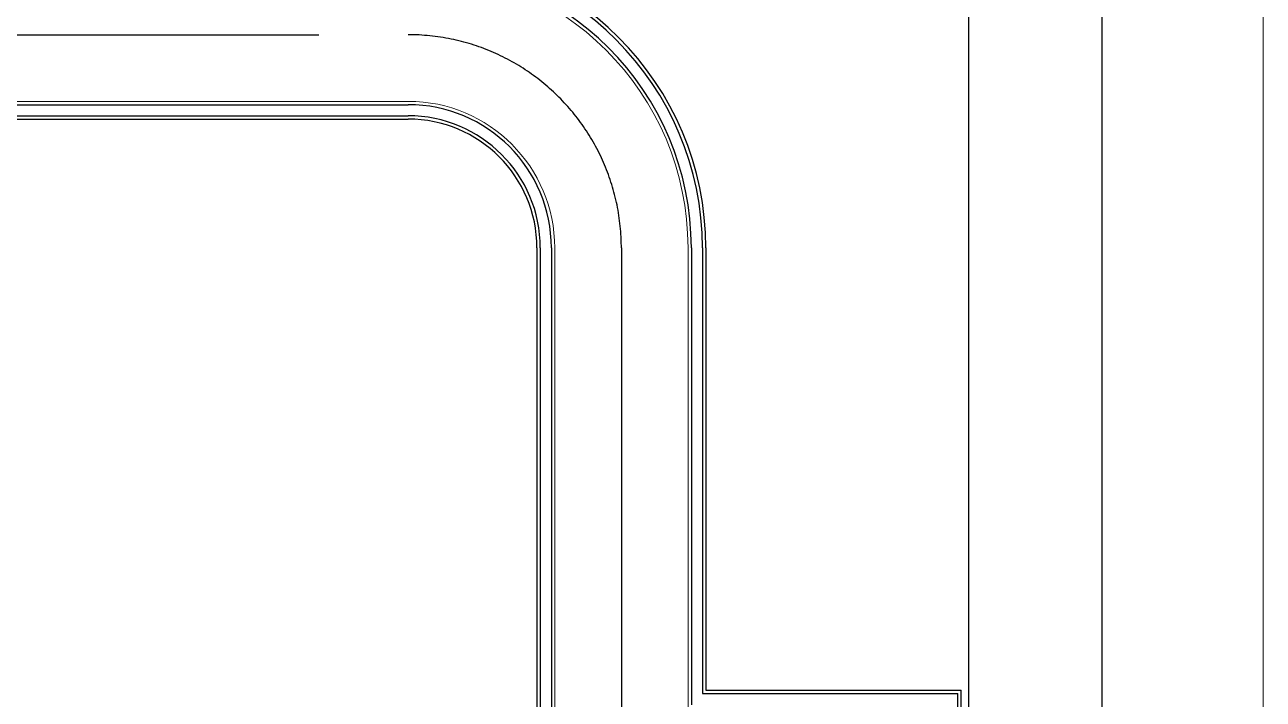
# Model space of a CAD drawing. Header units: millimetres. Extents: x 63700 to 182600, y -289551 to -205451.
# Drawn here: x 119119 to 121906, y -208855 to -207337 of the extents above; entities that cross this region are included whole.
import ezdxf

# ---------------------------------------------------------------- set-up
doc = ezdxf.new("R2010")
doc.units = ezdxf.units.MM
doc.header["$LTSCALE"] = 50
doc.linetypes.add('CENTER', pattern=[2, 1.25, -0.25, 0.25, -0.25])
for name, color, linetype in [('1', 7, 'Continuous'), ('C_CEN', 1, 'CENTER'), ('SITE BOUNDARY-AP', 4, 'xxx'), ('나중에 삭제', 7, 'Continuous')]:
    doc.layers.add(name, color=color, linetype=linetype)
for name, color, linetype, lineweight in [('DITCH', 7, 'Continuous', 0), ('ROAD', 4, 'Continuous', 0), ('TAN-TIT', 30, 'Continuous', 0)]:
    doc.layers.add(name, color=color, linetype=linetype, lineweight=lineweight)
doc.styles.get("Standard").update_dxf_attribs({"font": 'romans.shx', "width": 0.75, "bigfont": 'whgtxt.shx'})
doc.linetypes.add('xxx', pattern='A,0.25,-0.022286,["xxx",Standard,S=0.1,R=0,X=0,Y=-0.035957],-0.221744', length=0.49403)

# ---------------------------------------------------------------- blocks, each defined once
blk = doc.blocks.new('BORDER')
at = {"layer": 'TAN-TIT'}
blk.add_line((232823, 3520), (232823, 164680), dxfattribs=at)
at = {"layer": '나중에 삭제', "color": 30, "lineweight": 0}
blk.add_line((232823, 133841), (232823, 164680), dxfattribs=at)
blk = doc.blocks.new('KEY PLAN_NEW')
at = {"layer": 'C_CEN', "color": 253, "linetype": 'CENTER', "lineweight": -3, "ltscale": 10}
for p, q in [((-1475.3, -411.5), (-769.9, -411.5)), ((-577.9, -603.5), (-577.9, -1871.9))]:
    blk.add_line(p, q, dxfattribs=at)
blk.add_arc((-769.9, -603.5), 192, 0, 90, dxfattribs=at)
at = {"layer": 'DITCH', "color": 253, "lineweight": -3}
for p, q in [((-1475, -474.5), (-769.9, -474.5)), ((-1475, -484.5), (-769.9, -484.5)), ((-1475, -487.5), (-769.9, -487.5)), ((-653.9, -603.5), (-653.9, -1871.9)), ((-650.9, -603.5), (-650.9, -1871.9)), ((-640.9, -603.5), (-640.9, -1871.9)), ((-514.9, -603.5), (-514.9, -1014.9)), ((-504.9, -603.5), (-504.9, -1004.9)), ((-501.9, -603.5), (-501.9, -1001.9)), ((-501.9, -1001.9), (-271.9, -1001.9)), ((-271.9, -1887.9), (-271.9, -1001.9)), ((-504.9, -1004.9), (-274.9, -1004.9)), ((-274.9, -1884.9), (-274.9, -1004.9))]:
    blk.add_line(p, q, dxfattribs=at)
for radius in [268, 265, 255, 129, 119, 116]:
    blk.add_arc((-769.9, -603.5), radius, 0, 90, dxfattribs=at)
at = {"layer": 'ROAD', "color": 253}
for p, q in [((-1475.3, -471.5), (-769.9, -471.5)), ((-637.9, -603.5), (-637.9, -1871.9)), ((-517.9, -603.5), (-517.9, -1017.9))]:
    blk.add_line(p, q, dxfattribs=at)
for radius in [252, 132]:
    blk.add_arc((-769.9, -603.5), radius, 0, 90, dxfattribs=at)
at = {"layer": 'SITE BOUNDARY-AP', "color": 253, "linetype": 'Continuous', "ltscale": 10000, "flags": 128}
for points in [[(-1643.9, -2144.6), (-1643.9, -2344.4), (-145, -2344.4), (-145, -180.4), (-1644.1, -172.6), (-1643.9, -307.5)], [(-1523.2, -2224.4), (-265, -2224.4), (-265, -299.7), (-1523.9, -293.3), (-1523.8, -307.5)]]:
    blk.add_lwpolyline(points, dxfattribs=at)
at = {"layer": 'TAN-TIT'}
blk.add_lwpolyline([(-3958.6, -3083.9), (0, -3083.9), (0, 0), (-3958.6, 0)], close=True, dxfattribs=at)

msp = doc.modelspace()

# ---------------------------------------------------------------- block references
at = {"xscale": 2.5, "yscale": 2.5, "zscale": 2.5}
msp.add_blockref('KEY PLAN_NEW', (121906.2, -206330.7), dxfattribs=at)
at = {"layer": '1', "xscale": 0.25, "yscale": 0.25, "zscale": 0.25}
msp.add_blockref('BORDER', (63700.3, -247500.7), dxfattribs=at)

doc.saveas('drawing.dxf')
